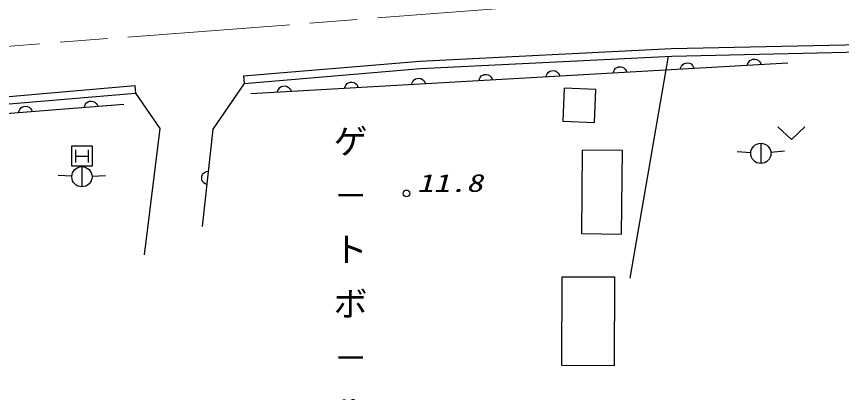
# Model space of a CAD drawing. Units: millimetres, scale not verified. Extents: x 40000 to 680000, y 20000 to 380000.
# Drawn here: x 302074 to 363000, y 265282 to 293050 of the extents above; entities that cross this region are included whole.
import ezdxf
from ezdxf.enums import TextEntityAlignment as Align

# ---------------------------------------------------------------- set-up
doc = ezdxf.new("R2010")
doc.units = ezdxf.units.MM
doc.header["$LTSCALE"] = 1000
doc.linetypes.add('CHAIN', pattern=[18.5, 12, -1.5, 3.5, -1.5])
for name, color, linetype, lineweight in [('M-BGD', 7, 'Continuous', 25), ('M-BGD-HTXT', 7, 'Continuous', 13), ('M-BMK', 2, 'CHAIN', 13)]:
    doc.layers.add(name, color=color, linetype=linetype, lineweight=lineweight)
doc.layers.add('M-BMK-SRVR', color=7, linetype='Continuous')
doc.styles.add('@ＭＳ ゴシック', font='')
doc.styles.add('ＭＳ ゴシック', font='')
doc.styles.get('@ＭＳ ゴシック').set_extended_font_data('@MS Gothic')
doc.styles.get('ＭＳ ゴシック').set_extended_font_data('MS Gothic')

# ---------------------------------------------------------------- blocks, each defined once
blk = doc.blocks.new('BUHIN9')
at = {"color": 7, "linetype": 'Continuous', "lineweight": 25}
blk.add_lwpolyline([(-477, -151), (-473, -29), (-445, 82), (-388, 215), (-301, 306), (-200, 375), (-52, 421), (71, 424), (193, 399), (320, 324), (406, 249), (477, 151)], dxfattribs=at)
blk = doc.blocks.new('BUHIN10')
at = {"color": 7, "linetype": 'Continuous', "lineweight": 25}
blk.add_lwpolyline([(-480, -140), (-474, -19), (-444, 92), (-383, 224), (-295, 312), (-192, 379), (-43, 422), (80, 422), (202, 395), (327, 317), (412, 240), (480, 140)], dxfattribs=at)
blk = doc.blocks.new('BUHIN41')
at = {"color": 7, "linetype": 'Continuous', "lineweight": 25}
blk.add_lwpolyline([(-1081, 237), (106, -458), (867, 688)], dxfattribs=at)
blk = doc.blocks.new('BUHIN46')
at = {"color": 7, "linetype": 'Continuous', "lineweight": 25}
for p, q in [((-562, 351), (-351, -562)), ((-457, -106), (457, 106)), ((351, 562), (562, -351))]:
    blk.add_line(p, q, dxfattribs=at)
blk.add_lwpolyline([(-561, -900), (-900, 561), (561, 900), (900, -561)], close=True, dxfattribs=at)
blk = doc.blocks.new('BUHIN93')
at = {"color": 7, "linetype": 'Continuous', "lineweight": 25}
blk.add_line((-168, 727), (168, -727), dxfattribs=at)
blk.add_circle((0, 0), 746, dxfattribs=at)
blk = doc.blocks.new('BUHIN127')
at = {"color": 3, "linetype": 'Continuous', "lineweight": 25}
blk.add_circle((0, 0), 249, dxfattribs=at)

msp = doc.modelspace()

# ---------------------------------------------------------------- linework, layer by layer
at = {"layer": 'M-BGD'}
for p, q in [((331860, 289756), (350439, 290680)), ((350439, 290680), (373049, 291163)), ((331897, 289207), (350459, 290131)), ((347389, 273723), (350232, 290119)), ((350459, 290131), (373061, 290613)), ((318837, 288656), (331860, 289756)), ((319367, 287359), (359041, 289629)), ((318883, 288108), (331897, 289207)), ((318837, 288656), (318883, 288108)), ((256790, 283286), (310812, 287942)), ((310812, 287942), (310859, 287395)), ((318883, 288108), (316570, 284725)), ((342510, 287756), (342409, 285310)), ((344856, 287659), (342510, 287756)), ((344756, 285213), (344856, 287659)), ((256837, 282738), (310859, 287395)), ((310859, 287395), (312650, 284769)), ((251829, 281978), (310004, 286578)), ((342409, 285310), (344756, 285213)), ((312650, 284769), (311504, 275452)), ((316570, 284725), (315777, 277545)), ((343859, 283189), (343795, 277016)), ((346817, 283158), (343859, 283189)), ((346753, 276986), (346817, 283158)), ((356294, 282988), (355296, 283050)), ((357788, 283025), (358782, 283135)), ((306155, 281255), (305157, 281308)), ((307653, 281255), (308652, 281306)), ((343795, 277016), (346753, 276986)), ((342349, 267277), (342381, 273835)), ((342381, 273835), (346239, 273816)), ((346239, 273816), (346207, 267258)), ((346207, 267258), (342349, 267277))]:
    msp.add_line(p, q, dxfattribs=at)
msp.add_lwpolyline([(316119, 280638), (316009, 280690), (315919, 280761), (315820, 280867), (315772, 280983), (315750, 281104), (315767, 281258), (315815, 281371), (315887, 281473), (316007, 281558), (316110, 281607), (316229, 281632)], dxfattribs=at)
at = {"layer": 'M-BMK'}
msp.add_line((340698, 293856), (269411, 288403), dxfattribs=at)

# ---------------------------------------------------------------- block references
at = {"layer": 'M-BGD', "rotation": 346.962}
for name, p in [('BUHIN10', (346643, 288920)), ('BUHIN10', (351602, 289203)), ('BUHIN10', (356561, 289487)), ('BUHIN10', (336724, 288352)), ('BUHIN10', (341684, 288636)), ('BUHIN10', (326806, 287785)), ('BUHIN10', (331765, 288069)), ('BUHIN10', (321847, 287501)), ('BUHIN9', (302732, 286003)), ('BUHIN9', (307580, 286386)), ('BUHIN41', (359296, 284434)), ('BUHIN46', (306904, 282746)), ('BUHIN93', (357043, 282942)), ('BUHIN93', (306904, 281216))]:
    msp.add_blockref(name, p, dxfattribs=at)
at = {"layer": 'M-BMK-SRVR', "rotation": 346.962}
msp.add_blockref('BUHIN127', (330876, 279983), dxfattribs=at)

# ---------------------------------------------------------------- texts
at = {"layer": 'M-BGD-HTXT', "style": 'ＭＳ ゴシック', "oblique": 15, "width": 1.35}
msp.add_text('11.8', height=1320, dxfattribs=at).set_placement((331651, 279702), align=Align.BOTTOM_LEFT)
at = {"layer": 'M-BGD-HTXT', "insert": (325580, 285119), "char_height": 1833, "attachment_point": 7, "rotation": 270, "style": '@ＭＳ ゴシック'}
msp.add_mtext('\\T1.6;ゲ－トボ－ル場', dxfattribs=at)

doc.saveas('drawing.dxf')
